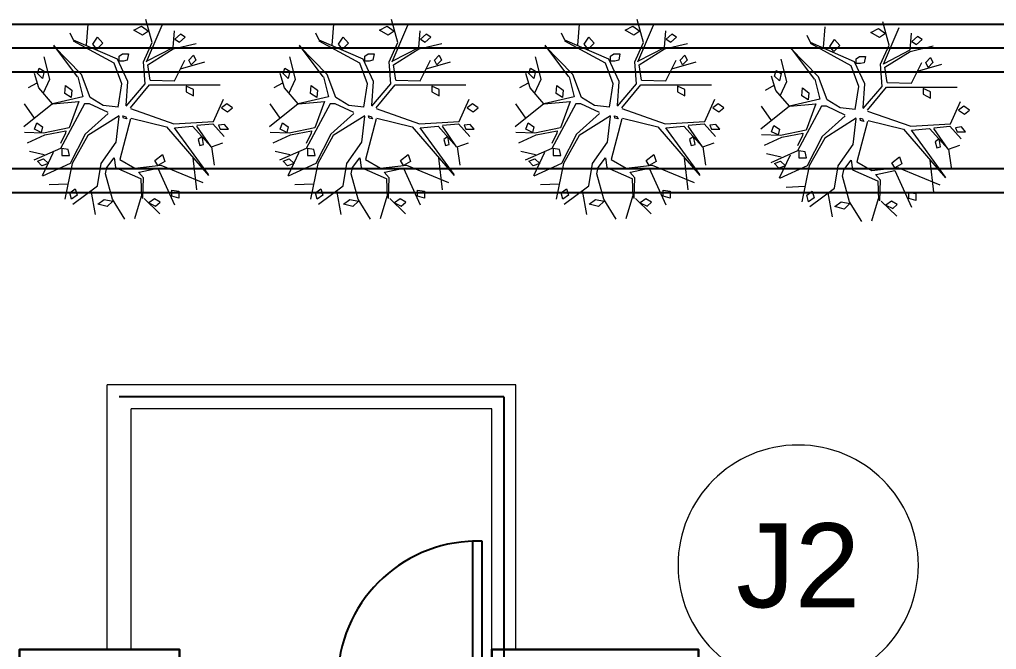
# Model space of a CAD drawing. Header units: millimetres. Extents: x -108 to 357, y -17 to 192.
# Drawn here: x 188.959 to 193.024, y 13.846 to 16.465 of the extents above; entities that cross this region are included whole.
import ezdxf
from ezdxf.enums import TextEntityAlignment as Align

# ---------------------------------------------------------------- set-up
doc = ezdxf.new("R2010")
doc.units = ezdxf.units.MM
doc.layers.add('as', color=1, linetype='Continuous', plot=False)
for name, color, linetype, lineweight in [('KOL', 1, 'Continuous', 30), ('lan', 7, 'Continuous', 15), ('NOT', 7, 'Continuous', 20), ('POHON', 62, 'Continuous', 5)]:
    doc.layers.add(name, color=color, linetype=linetype, lineweight=lineweight)
doc.layers.add('Kusen', color=30, linetype='Continuous')
doc.styles.add('ATTR', font='romans.shx', dxfattribs={"width": 0.8, "height": 0.56})
doc.styles.add('S', font='simplex', dxfattribs={"width": 0.75})
doc.styles.get("Standard").update_dxf_attribs({"font": 'arial.ttf'})

# ---------------------------------------------------------------- blocks, each defined once
blk = doc.blocks.new('bola-3')
at = {"layer": 'POHON'}
for p, q in [((-0.045, 2.245), (-0.318, 1.803)), ((0.177, 2.226), (0.328, 1.732)), ((-0.799, 1.609), (-0.703, 2.138)), ((0.387, 1.789), (0.731, 2.125)), ((-1.212, 1.009), (-1.377, 1.803)), ((-1.198, 1.908), (-0.648, 1.503)), ((-0.318, 1.803), (-0.469, 1.238)), ((0.315, 1.344), (0.328, 1.767)), ((0.356, 1.785), (0.37, 1.327)), ((0.686, 1.115), (1.057, 1.926)), ((1.553, 1.591), (1.47, 0.886)), ((-1.308, 1.468), (-1.721, 1.485)), ((-0.648, 1.503), (-0.566, 1.009)), ((-0.249, 1.097), (0.301, 1.344)), ((0.37, 1.327), (0.26, 1.203)), ((0.755, 1.044), (1.69, 1.432)), ((-1.253, 1.009), (-1.872, 1.291)), ((-1.872, 1.274), (-1.625, 0.762)), ((-0.469, 1.238), (-0.442, 1.097)), ((-0.442, 1.097), (-0.277, 0.886)), ((-0.277, 0.886), (-0.249, 1.097)), ((-0.153, 0.921), (0.177, 1.115)), ((0.177, 1.115), (0.755, 1.044)), ((0.273, 1.203), (0.686, 1.115)), ((0.879, 0.198), (1.814, 1.274)), ((1.814, 1.256), (1.057, 0.216)), ((-1.473, 0.674), (-2.065, 0.939)), ((-0.923, 0.357), (-1.253, 1.009)), ((-0.868, 0.392), (-1.212, 1.009)), ((-0.566, 1.009), (-0.236, 0.533)), ((0.081, 0.022), (-0.153, 0.921)), ((1.883, 0.639), (1.938, 1.044)), ((-1.831, 0.815), (-2.161, 0.745)), ((-0.937, -0.313), (-1.473, 0.674)), ((-2.202, 0.551), (-1.817, 0.374)), ((-1.363, 0.339), (-1.473, 0.568)), ((-0.236, 0.533), (-0.167, -0.031)), ((1.456, 0.18), (1.869, 0.639)), ((1.869, 0.639), (1.553, 0.18)), ((1.883, 0.639), (2.13, 0.551)), ((-1.845, 0.339), (-2.271, 0.322)), ((-1.281, 0.216), (-1.845, 0.339)), ((-1.817, 0.374), (-1.35, 0.286)), ((-1.35, 0.286), (-1.363, 0.339)), ((-0.414, -0.102), (-0.923, 0.357)), ((-0.167, -0.049), (-0.868, 0.392)), ((1.91, 0.128), (2.158, 0.41)), ((-1.652, -0.313), (-2.285, 0.198)), ((-2.051, 0.004), (-2.271, -0.313)), ((-1.061, -0.366), (-1.281, 0.216)), ((0.081, -0.207), (1.044, 0.128)), ((0.095, 0.004), (0.879, 0.198)), ((1.044, 0.128), (1.924, 0.075)), ((1.057, 0.216), (1.456, 0.18)), ((1.553, 0.163), (1.91, 0.128)), ((1.924, 0.075), (2.144, -0.419)), ((-0.414, -0.119), (-0.827, -0.313)), ((-1.652, -0.313), (-1.955, -0.666)), ((-0.978, -0.472), (-1.652, -0.313)), ((-1.639, -0.313), (-1.061, -0.366)), ((-0.827, -0.313), (-0.937, -0.313)), ((-0.524, -0.278), (-0.813, -0.454)), ((-0.194, -0.243), (-0.524, -0.278)), ((-0.194, -0.243), (-0.112, -0.754)), ((-0.015, -0.26), (0.411, -0.754)), ((-0.015, -0.278), (0.026, -0.807)), ((0.081, -0.225), (0.507, -0.736)), ((-1.845, -0.56), (-1.707, -0.86)), ((-1.088, -0.913), (-0.978, -0.472)), ((-0.813, -0.454), (-1.006, -0.966)), ((-1.996, -0.772), (-2.189, -0.666)), ((-1.955, -0.666), (-2.051, -0.983)), ((-1.707, -0.86), (-1.831, -1.354)), ((-0.112, -0.754), (-0.277, -1.213)), ((0.026, -0.807), (-0.208, -1.301)), ((0.411, -0.754), (0.37, -1.248)), ((0.521, -0.842), (0.466, -1.177)), ((0.507, -0.736), (2.075, -0.736)), ((0.521, -0.842), (1.057, -0.825)), ((1.057, -0.825), (1.291, -1.283)), ((-1.625, -1.618), (-1.102, -0.913)), ((-1.006, -0.966), (-1.625, -1.6)), ((-0.277, -1.213), (-1.185, -1.706)), ((-0.208, -1.301), (-1.185, -1.724)), ((0.37, -1.248), (0.562, -1.671)), ((0.438, -1.248), (0.782, -2.059)), ((0.452, -1.265), (1.03, -1.565)), ((0.466, -1.177), (1.03, -1.53)), ((1.195, -1.089), (1.731, -1.248)), ((-1.185, -1.724), (-1.253, -1.883)), ((-0.896, -1.618), (-0.854, -2.077)), ((0.562, -1.671), (0.425, -2.182)), ((1.03, -1.53), (1.539, -1.653)), ((1.03, -1.565), (1.057, -1.936))]:
    blk.add_line(p, q, dxfattribs=at)
for points in [[(-0.435, 1.966), (-0.641, 1.913), (-0.504, 1.807), (-0.311, 1.842)], [(0.49, 1.882), (0.641, 1.953), (0.738, 1.864), (0.614, 1.794)], [(-1.226, 1.803), (-1.267, 1.662), (-1.143, 1.573), (-1.102, 1.715)], [(1.155, 1.778), (1.001, 1.734), (1.001, 1.602), (1.155, 1.624)], [(-1.735, 1.009), (-1.886, 1.062), (-1.982, 0.956), (-1.845, 0.903)], [(0.691, 1.051), (0.622, 0.941), (0.794, 0.809), (0.846, 0.963)], [(-1.441, 0.676), (-1.441, 0.831), (-1.269, 0.831), (-1.303, 0.698)], [(1.671, 0.412), (1.585, 0.478), (1.62, 0.61), (1.706, 0.588)], [(-1.9, 0.322), (-2.051, 0.251), (-1.996, 0.11), (-1.872, 0.198)], [(2.034, 0.163), (2.075, 0.251), (2.254, 0.251), (2.171, 0.145)], [(-0.002, 0.022), (-0.07, 0.004), (-0.084, -0.049), (-0.029, -0.031)], [(2.099, -0.225), (2.237, -0.137), (2.347, -0.225), (2.223, -0.313)], [(-1.236, -0.454), (-1.374, -0.543), (-1.36, -0.719), (-1.222, -0.613)], [(1.319, -0.706), (1.319, -0.582), (1.484, -0.494), (1.484, -0.635)], [(-1.872, -0.878), (-1.982, -0.983), (-1.941, -1.107), (-1.831, -1.036)], [(-0.167, -1.261), (-0.167, -1.367), (-0.098, -1.42), (0.04, -1.42), (0.012, -1.279), (-0.07, -1.261)], [(1.43, -1.175), (1.379, -1.285), (1.482, -1.396), (1.534, -1.285)], [(-0.667, -1.528), (-0.753, -1.638), (-0.65, -1.792), (-0.53, -1.66)], [(1.069, -1.748), (1.173, -1.682), (1.293, -1.792), (1.19, -1.858)], [(0.485, -1.924), (0.347, -1.836), (0.158, -1.947), (0.33, -2.035)]]:
    blk.add_lwpolyline(points, close=True, dxfattribs=at)
at = {"layer": 'POHON', "style": 'ATTR', "width": 0.8, "flags": 9}
blk.add_attdef('ESTCODE', (-0.07, 0.004), '', height=0.00000926, dxfattribs=at)
blk = doc.blocks.new('P.60')
at = {"layer": 'Kusen'}
for points in [[(1472.8348, 997.5354), (1472.8748, 997.5354), (1472.8748, 997.4354), (1472.8348, 997.4354)], [(1473.4748, 997.5354), (1473.5148, 997.5354), (1473.5148, 997.4354), (1473.4748, 997.4354)], [(1472.8748, 996.8854), (1472.9148, 996.8854), (1472.9148, 997.4354), (1472.8748, 997.4354)]]:
    blk.add_lwpolyline(points, close=True, dxfattribs=at)
blk.add_arc((1472.8948, 997.4658), 0.5808, 268.0266, 356.9943, dxfattribs=at)
blk = doc.blocks.new('A-2')
for p, q in [((8.5672, 17.0677), (39.3172, 17.0677)), ((39.2172, 16.9677), (8.5672, 16.9677)), ((39.1172, 16.8677), (8.6672, 16.8677)), ((8.6672, 16.4677), (39.1172, 16.4677)), ((8.5672, 16.3677), (39.2172, 16.3677))]:
    blk.add_line(p, q)
at = {"layer": 'as'}
for q in [(31.3672, 15.5177), (32.9672, 11.4177)]:
    blk.add_line((32.9672, 15.5177), q, dxfattribs=at)
at = {"layer": 'KOL'}
for points in [[(31.6172, 14.3677), (30.9522, 14.3677), (30.9522, 14.4677), (31.6172, 14.4677)], [(33.7772, 14.3677), (32.9172, 14.3677), (32.9172, 14.4677), (33.7772, 14.4677)]]:
    blk.add_lwpolyline(points, close=True, dxfattribs=at)
at = {"layer": 'lan'}
for p, q in [((33.0172, 15.5677), (31.3172, 15.5677)), ((31.3172, 14.4677), (31.3172, 15.5677)), ((33.0172, 14.4677), (33.0172, 15.5677)), ((32.9172, 15.4677), (31.4172, 15.4677)), ((31.4172, 14.4677), (31.4172, 15.4677)), ((32.9172, 14.4677), (32.9172, 15.4677))]:
    blk.add_line(p, q, dxfattribs=at)
at = {"layer": 'Kusen', "rotation": 180}
blk.add_blockref('P.60', (1505.7519, 1011.8031), dxfattribs=at)
at = {"layer": 'POHON', "linetype": 'ByBlock', "lineweight": -3, "xscale": -0.1875, "yscale": 0.1875, "zscale": 0.1875, "rotation": 180}
for p in [(31.3984, 16.6777), (32.4206, 16.6777), (33.4429, 16.6777), (34.4651, 16.6677)]:
    blk.add_blockref('bola-3', p, dxfattribs=at)
blk = doc.blocks.new('NAV')
blk.add_circle((0, -0.4), 0.4)
at = {"style": 'S', "width": 0.75, "flags": 4}
blk.add_attdef('AV', text='', height=0.3, dxfattribs=at).set_placement((0, -0.4), align=Align.MIDDLE)

msp = doc.modelspace()

# ---------------------------------------------------------------- block references
msp.add_blockref('A-2', (158.00671, -0.62199))
at = {"layer": 'NOT'}
ref = msp.add_blockref('NAV', (192.19887, 13.69575), dxfattribs=dict(at, xscale=-1.25, yscale=1.25, zscale=1.25, rotation=180.0000000000217))
ref.add_attrib('AV', 'J2', dxfattribs={"layer": '0', "height": 0.35, "flags": 4}).set_placement((192.19887, 14.19575), align=Align.MIDDLE)

doc.saveas('drawing.dxf')
